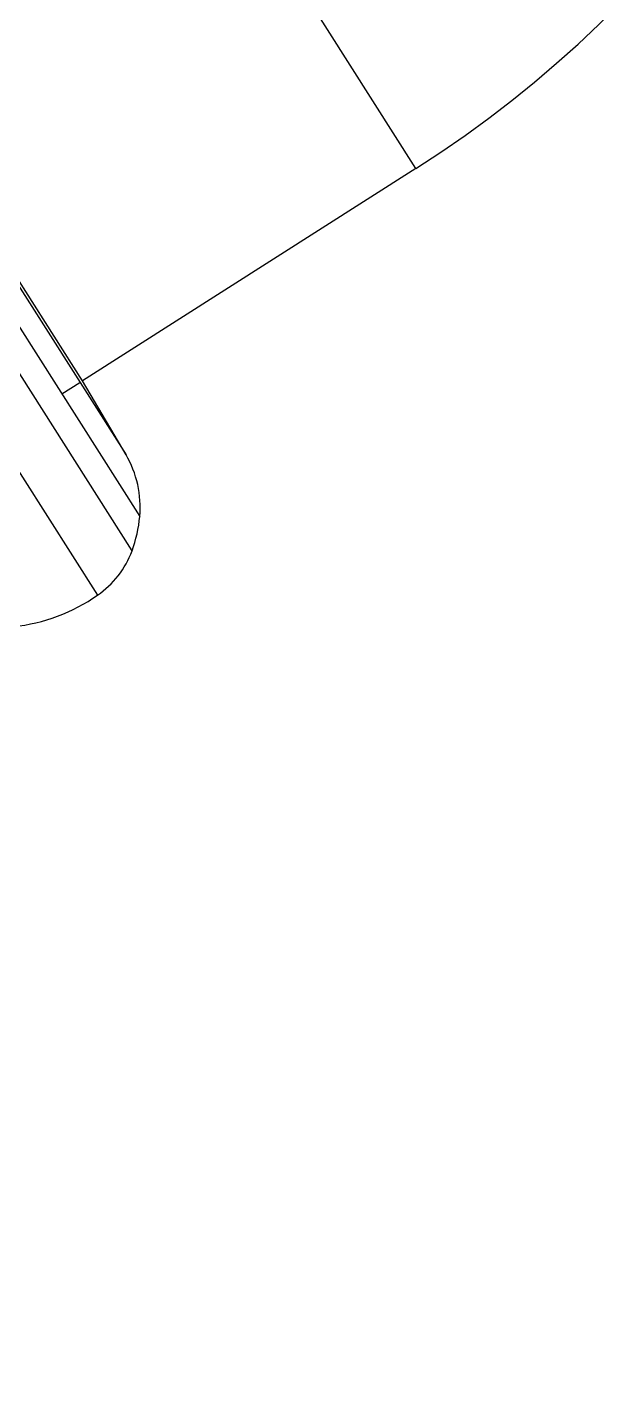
# Model space of a CAD drawing. Header units: millimetres. Extents: x 1145859089 to 1147511753, y -1047484727 to -1047247487.
# Drawn here: x 1145997957.5 to 1145997985.7, y -1047438897.8 to -1047438831.2 of the extents above; entities that cross this region are included whole.
import ezdxf
from ezdxf.xclip import XClip

# ---------------------------------------------------------------- set-up
doc = ezdxf.new("R2010")
doc.units = ezdxf.units.MM
doc.header["$LTSCALE"] = 100
doc.header["$MEASUREMENT"] = 0
doc.header["$XCLIPFRAME"] = 2
doc.layers.get('0').update_dxf_attribs({"linetype": 'CONTINUOUS'})
doc.layers.add('XREF', color=135, linetype='CONTINUOUS')
doc.layers.add('단지배치도$0$W240910', color=135, linetype='CONTINUOUS')

# ---------------------------------------------------------------- blocks, each defined once
blk = doc.blocks.new('단지배치도$0$zw$9902')
at = {"layer": '단지배치도$0$W240910', "linetype": 'ByBlock', "ltscale": 20}
for p, q in [((59835.549, -67468.74), (59817.299, -67440.053)), ((59794.591, -67444.696), (59821.721, -67487.341)), ((59791.918, -67445.299), (59820.042, -67489.506)), ((59796.263, -67445.063), (59822.097, -67485.671)), ((59798.697, -67446.936), (59821.432, -67482.673)), ((59819.313, -67479.069), (59801.063, -67450.382)), ((59835.549, -67468.74), (59819.313, -67479.069)), ((59818.305, -67479.71), (59819.189, -67479.148)), ((59821.432, -67482.673), (59819.313, -67479.069))]:
    blk.add_line(p, q, dxfattribs=at)
at = {"layer": '단지배치도$0$W240910'}
for radius in [11431.377, 11931.377]:
    blk.add_arc((57394.291, -57699.4), radius, 251.6277496, 321.4181311, dxfattribs=at)
at = {"layer": '단지배치도$0$W240910', "linetype": 'ByBlock', "ltscale": 20}
for centre, radius, start, end in [((59805.49, -67421.491), 56, 302.46387, 32.46387), ((59815.458, -67485.057), 6.672, 339.95712, 354.70711)]:
    blk.add_arc(centre, radius, start, end, dxfattribs=at)
for points in [[(59822.102, -67485.671), (59822.198, -67484.64), (59821.958, -67483.573), (59821.432, -67482.673)], [(59820.043, -67489.507), (59820.812, -67488.989), (59821.409, -67488.22), (59821.724, -67487.342)], [(59815.959, -67491.038), (59817.422, -67490.878), (59818.839, -67490.347), (59820.043, -67489.507)]]:
    blk.add_open_spline(points, degree=3, dxfattribs=at)
blk = doc.blocks.new('단지배치도')
blk.add_blockref('단지배치도$0$zw$9902', (141034.193, 142437.157))

msp = doc.modelspace()

# ---------------------------------------------------------------- block references
at = {"layer": 'XREF'}
ref = msp.add_blockref('단지배치도', (1145797106.633357, -1047513806.462535), dxfattribs=at)
XClip(ref).set_block_clipping_path([(72982.4064819524, 34919.7593965302), (360382.4067475507, 255319.7593436702)])

doc.saveas('drawing.dxf')
